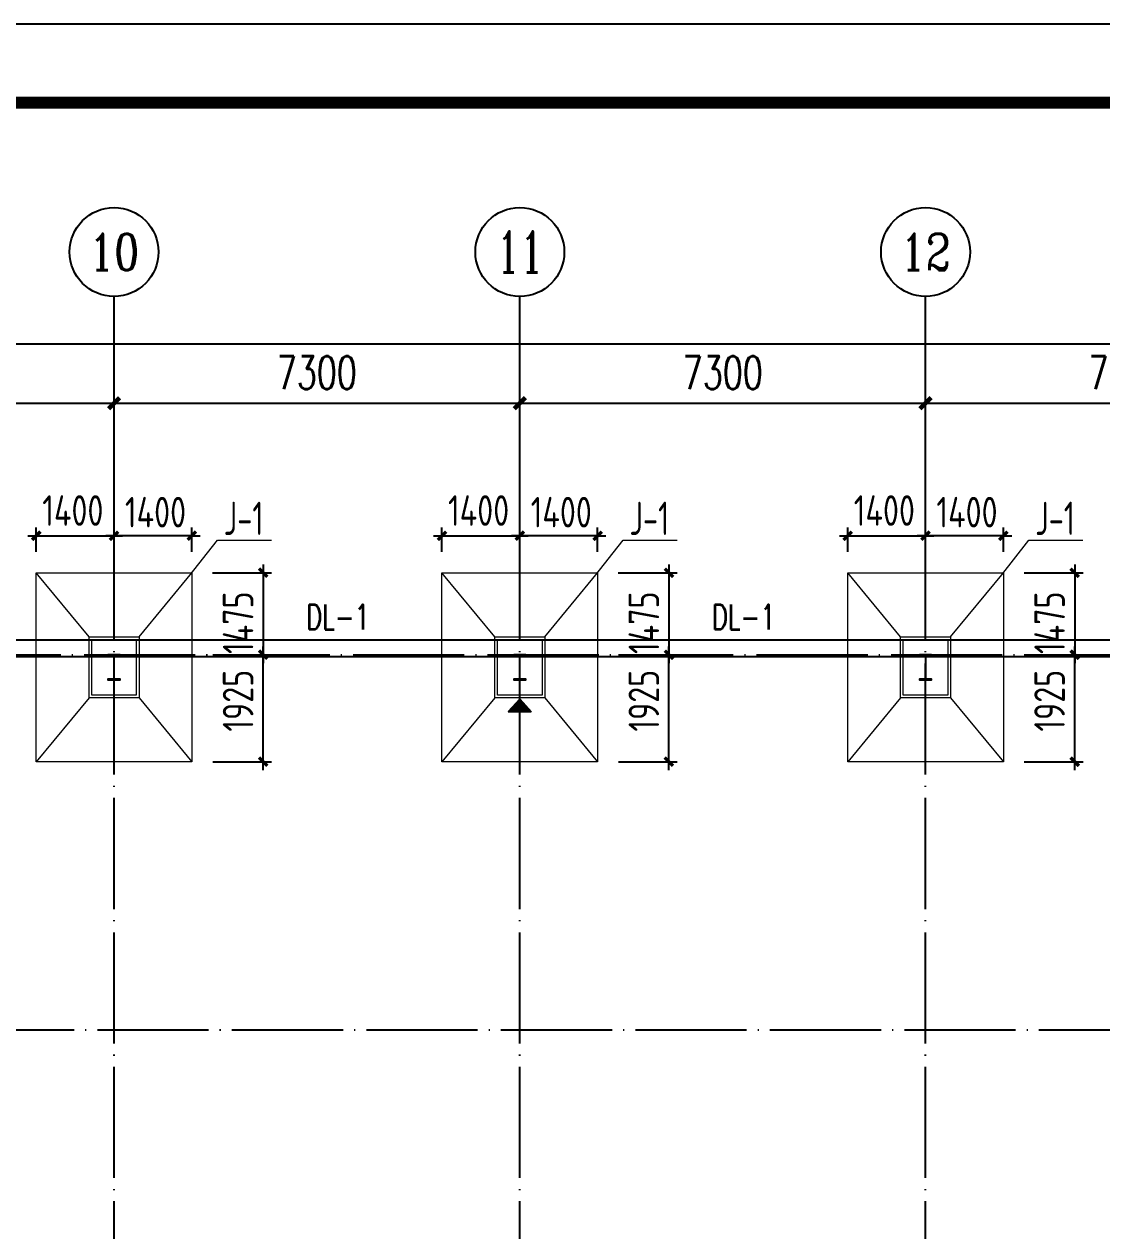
# Model space of a CAD drawing. Extents: x -89996 to 1006241, y -2176 to 440573.
# Drawn here: x 163325 to 182714, y 150876 to 172594 of the extents above; entities that cross this region are included whole.
import ezdxf
from ezdxf.enums import TextEntityAlignment as Align

# ---------------------------------------------------------------- set-up
doc = ezdxf.new("R2010")
doc.units = 0
doc.header["$LTSCALE"] = 1000
doc.header["$MEASUREMENT"] = 0
doc.linetypes.add('DOTE', pattern=[2.42, 2, -0.2, 0.02, -0.2])
for name, color, linetype in [('AXIS', 3, 'Continuous'), ('AXIS_TEXT', 7, 'Continuous'), ('DOTE', 1, 'DOTE'), ('GZ', 50, 'Continuous'), ('PUB_TITLE', 4, 'Continuous'), ('WALL', 9, 'Continuous'), ('图层7', 7, 'Continuous'), ('承台', 2, 'Continuous'), ('文字', 7, 'Continuous')]:
    doc.layers.add(name, color=color, linetype=linetype)
for name, color, linetype, lineweight in [('BASE_SING', 7, 'Continuous', 0), ('BASE_SING_DIM', 3, 'Continuous', 0), ('BASE_SING_NUM', 7, 'Continuous', 0)]:
    doc.layers.add(name, color=color, linetype=linetype, lineweight=lineweight)
doc.styles.add('_TCH_AXIS', font='COMPLEX', dxfattribs={"bigfont": 'GBCBIG'})
doc.styles.add('_TCH_DIM_T3', font='SIMPLEX', dxfattribs={"width": 0.705882, "bigfont": 'GBCBIG'})
doc.styles.add('COMPLEX', font='COMPLEX')
doc.styles.add('TSSD_Dimension', font='Tssdeng.shx', dxfattribs={"width": 0.8, "bigfont": 'hztxt.shx'})
doc.dimstyles.new('_TCH_ARCH&&200', dxfattribs={"dimtxt": 595, "dimasz": 200, "dimexe": 500, "dimexo": 600, "dimgap": 252.5, "dimtad": 1, "dimdec": 0, "dimzin": 0, "dimdsep": 46, "dimtxsty": '_TCH_DIM_T3', "dimblk": 'ARCHTICK', "dimcen": 0.09, "dimclrt": 7, "dimazin": 2, "dimtfac": 1, "dimtdec": 0, "dimtix": 1, "dimtmove": 2, "dimatfit": 3, "dimfxl": 0, "dimtolj": 1, "dimtzin": 0, "dimarcsym": 0})
doc.dimstyles.new('TCH-200-1', dxfattribs={"dimtxt": 595, "dimasz": 200, "dimexe": 500, "dimexo": 600, "dimgap": 252.5, "dimtad": 1, "dimdec": 0, "dimzin": 0, "dimdsep": 46, "dimtxsty": '_TCH_DIM_T3', "dimblk": 'ARCHTICK', "dimcen": 0.09, "dimclrd": 3, "dimclre": 3, "dimclrt": 7, "dimazin": 2, "dimtfac": 1, "dimtdec": 0, "dimtix": 1, "dimtmove": 2, "dimatfit": 3, "dimfxl": 0, "dimtolj": 1, "dimtzin": 0, "dimarcsym": 0})
doc.dimstyles.new('TSSD_150_150', dxfattribs={"dimtxt": 550, "dimasz": 150, "dimexe": 150, "dimexo": 375, "dimgap": 150, "dimtad": 1, "dimdec": 0, "dimzin": 0, "dimdsep": 46, "dimtxsty": 'TSSD_Dimension', "dimblk": 'ARCHTICK', "dimcen": 0, "dimdle": 150, "dimclrd": 256, "dimclre": 256, "dimclrt": 7, "dimadec": 0, "dimazin": 0, "dimtfac": 1, "dimtdec": 0, "dimtix": 1, "dimtmove": 2, "dimatfit": 3, "dimfxl": 0, "dimtolj": 1, "dimtzin": 0, "dimarcsym": 0})

# ---------------------------------------------------------------- blocks, each defined once
blk = doc.blocks.new('_AXISO')
blk.add_circle((0, 0), 0.5)
at = {"layer": 'AXIS_TEXT', "style": 'COMPLEX', "width": 1.041667}
blk.add_attdef('A', text='', height=0.56, dxfattribs=at).set_placement((-0.25, -0.28), (0.25, -0.28), align=Align.FIT)
blk = doc.blocks.new('_ArchTick')
at = {"color": 0, "linetype": 'ByBlock', "const_width": 0.4}
blk.add_lwpolyline([(-0.5, -0.5), (0.5, 0.5)], dxfattribs=at)
blk = doc.blocks.new('*D3026')
at = {"layer": 'AXIS', "color": 0, "lineweight": -2, "transparency": 16777216}
for p, q in [((53740, 42427), (53740, 45877)), ((61040, 42427), (61040, 45877)), ((53740, 45377), (61040, 45377))]:
    blk.add_line(p, q, dxfattribs=at)
at = {"layer": 'Defpoints', "color": 0, "transparency": 16777216}
for p in [(61040, 45377), (53740, 41827), (61040, 41827)]:
    blk.add_point(p, dxfattribs=at)
at = {"layer": 'AXIS', "color": 0, "lineweight": -2, "transparency": 16777216, "xscale": 200, "yscale": 200, "zscale": 200, "rotation": 180}
blk.add_blockref('_ArchTick', (53740, 45377), dxfattribs=at)
at = {"layer": 'AXIS', "color": 0, "lineweight": -2, "transparency": 16777216, "xscale": 200, "yscale": 200, "zscale": 200}
blk.add_blockref('_ArchTick', (61040, 45377), dxfattribs=at)
at = {"layer": 'AXIS', "color": 7, "transparency": 16777216, "insert": (57390, 45927), "char_height": 595, "attachment_point": 5, "style": '_TCH_DIM_T3'}
blk.add_mtext('\\A1;7300', dxfattribs=at)
blk = doc.blocks.new('*D3027')
at = {"layer": 'AXIS', "color": 0, "lineweight": -2, "transparency": 16777216}
for p, q in [((61040, 42427), (61040, 45877)), ((68340, 42427), (68340, 45877)), ((61040, 45377), (68340, 45377))]:
    blk.add_line(p, q, dxfattribs=at)
at = {"layer": 'Defpoints', "color": 0, "transparency": 16777216}
for p in [(68340, 45377), (61040, 41827), (68340, 41827)]:
    blk.add_point(p, dxfattribs=at)
at = {"layer": 'AXIS', "color": 0, "lineweight": -2, "transparency": 16777216, "xscale": 200, "yscale": 200, "zscale": 200, "rotation": 180}
blk.add_blockref('_ArchTick', (61040, 45377), dxfattribs=at)
at = {"layer": 'AXIS', "color": 0, "lineweight": -2, "transparency": 16777216, "xscale": 200, "yscale": 200, "zscale": 200}
blk.add_blockref('_ArchTick', (68340, 45377), dxfattribs=at)
at = {"layer": 'AXIS', "color": 7, "transparency": 16777216, "insert": (64690, 45927), "char_height": 595, "attachment_point": 5, "style": '_TCH_DIM_T3'}
blk.add_mtext('\\A1;7300', dxfattribs=at)
blk = doc.blocks.new('*D3028')
at = {"layer": 'AXIS', "color": 0, "lineweight": -2, "transparency": 16777216}
for p, q in [((68340, 42427), (68340, 45877)), ((75640, 42427), (75640, 45877)), ((68340, 45377), (75640, 45377))]:
    blk.add_line(p, q, dxfattribs=at)
at = {"layer": 'Defpoints', "color": 0, "transparency": 16777216}
for p in [(75640, 45377), (68340, 41827), (75640, 41827)]:
    blk.add_point(p, dxfattribs=at)
at = {"layer": 'AXIS', "color": 0, "lineweight": -2, "transparency": 16777216, "xscale": 200, "yscale": 200, "zscale": 200, "rotation": 180}
blk.add_blockref('_ArchTick', (68340, 45377), dxfattribs=at)
at = {"layer": 'AXIS', "color": 0, "lineweight": -2, "transparency": 16777216, "xscale": 200, "yscale": 200, "zscale": 200}
blk.add_blockref('_ArchTick', (75640, 45377), dxfattribs=at)
at = {"layer": 'AXIS', "color": 7, "transparency": 16777216, "insert": (71990, 45927), "char_height": 595, "attachment_point": 5, "style": '_TCH_DIM_T3'}
blk.add_mtext('\\A1;7300', dxfattribs=at)
blk = doc.blocks.new('*D3029')
at = {"layer": 'AXIS', "color": 0, "lineweight": -2, "transparency": 16777216}
for p, q in [((75640, 42427), (75640, 45877)), ((82940, 42427), (82940, 45877)), ((75640, 45377), (82940, 45377))]:
    blk.add_line(p, q, dxfattribs=at)
at = {"layer": 'Defpoints', "color": 0, "transparency": 16777216}
for p in [(82940, 45377), (75640, 41827), (82940, 41827)]:
    blk.add_point(p, dxfattribs=at)
at = {"layer": 'AXIS', "color": 0, "lineweight": -2, "transparency": 16777216, "xscale": 200, "yscale": 200, "zscale": 200, "rotation": 180}
blk.add_blockref('_ArchTick', (75640, 45377), dxfattribs=at)
at = {"layer": 'AXIS', "color": 0, "lineweight": -2, "transparency": 16777216, "xscale": 200, "yscale": 200, "zscale": 200}
blk.add_blockref('_ArchTick', (82940, 45377), dxfattribs=at)
at = {"layer": 'AXIS', "color": 7, "transparency": 16777216, "insert": (79290, 45927), "char_height": 595, "attachment_point": 5, "style": '_TCH_DIM_T3'}
blk.add_mtext('\\A1;7300', dxfattribs=at)
blk = doc.blocks.new('*D283')
at = {"layer": 'Defpoints', "color": 0, "transparency": 16777216}
for p in [(114593, 166834), (193902, 161585), (114593, 161345)]:
    blk.add_point(p, dxfattribs=at)
at = {"layer": 'WALL', "color": 3, "lineweight": -2, "transparency": 16777216}
for p, q in [((114593, 161945), (114593, 167334)), ((193902, 162185), (193902, 167334)), ((193902, 166834), (114593, 166834))]:
    blk.add_line(p, q, dxfattribs=at)
at = {"layer": 'WALL', "color": 3, "lineweight": -2, "transparency": 16777216, "xscale": 200, "yscale": 200, "zscale": 200, "rotation": 180}
blk.add_blockref('_ArchTick', (114593, 166834), dxfattribs=at)
at = {"layer": 'WALL', "color": 3, "lineweight": -2, "transparency": 16777216, "xscale": 200, "yscale": 200, "zscale": 200}
blk.add_blockref('_ArchTick', (193902, 166834), dxfattribs=at)
at = {"layer": 'WALL', "color": 7, "transparency": 16777216, "insert": (154247, 167384), "char_height": 595, "attachment_point": 5, "style": '_TCH_DIM_T3'}
blk.add_mtext('\\A1;79310', dxfattribs=at)
blk = doc.blocks.new('*D1977')
at = {"layer": 'BASE_SING_DIM', "lineweight": -2, "transparency": 16777216}
for p, q in [((163542, 163095), (163542, 163536)), ((164942, 163095), (164942, 163536)), ((163392, 163386), (165092, 163386))]:
    blk.add_line(p, q, dxfattribs=at)
at = {"layer": 'Defpoints', "color": 0, "transparency": 16777216}
for p in [(164942, 163386), (163542, 162720), (164942, 162720)]:
    blk.add_point(p, dxfattribs=at)
at = {"layer": 'BASE_SING_DIM', "lineweight": -2, "transparency": 16777216, "xscale": 150, "yscale": 150, "zscale": 150, "rotation": 180}
blk.add_blockref('_ArchTick', (163542, 163386), dxfattribs=at)
at = {"layer": 'BASE_SING_DIM', "lineweight": -2, "transparency": 16777216, "xscale": 150, "yscale": 150, "zscale": 150}
blk.add_blockref('_ArchTick', (164942, 163386), dxfattribs=at)
at = {"layer": 'BASE_SING_DIM', "color": 7, "transparency": 16777216, "insert": (164201, 163840), "char_height": 550, "attachment_point": 5, "style": 'TSSD_Dimension'}
blk.add_mtext('\\A1;1400', dxfattribs=at)
blk = doc.blocks.new('*D1978')
at = {"layer": 'BASE_SING_DIM', "lineweight": -2, "transparency": 16777216}
for p, q in [((164942, 163095), (164942, 163536)), ((166342, 163095), (166342, 163536)), ((164942, 163386), (164792, 163386)), ((166342, 163386), (164942, 163386)), ((166342, 163386), (166492, 163386))]:
    blk.add_line(p, q, dxfattribs=at)
at = {"layer": 'Defpoints', "color": 0, "transparency": 16777216}
for p in [(164942, 163386), (164942, 162720), (166342, 162720)]:
    blk.add_point(p, dxfattribs=at)
at = {"layer": 'BASE_SING_DIM', "lineweight": -2, "transparency": 16777216, "xscale": 150, "yscale": 150, "zscale": 150}
blk.add_blockref('_ArchTick', (164942, 163386), dxfattribs=at)
at = {"layer": 'BASE_SING_DIM', "lineweight": -2, "transparency": 16777216, "xscale": 150, "yscale": 150, "zscale": 150, "rotation": 180}
blk.add_blockref('_ArchTick', (166342, 163386), dxfattribs=at)
at = {"layer": 'BASE_SING_DIM', "color": 7, "transparency": 16777216, "insert": (165688, 163811), "char_height": 550, "attachment_point": 5, "style": 'TSSD_Dimension'}
blk.add_mtext('\\A1;1400', dxfattribs=at)
blk = doc.blocks.new('*D1979')
at = {"layer": 'BASE_SING_DIM', "lineweight": -2, "transparency": 16777216}
for p, q in [((166715, 162720), (167776, 162720)), ((167626, 162870), (167626, 161095)), ((166717, 161245), (167776, 161245))]:
    blk.add_line(p, q, dxfattribs=at)
at = {"layer": 'Defpoints', "color": 0, "transparency": 16777216}
for p in [(166340, 162720), (166342, 161245), (167626, 161245)]:
    blk.add_point(p, dxfattribs=at)
at = {"layer": 'BASE_SING_DIM', "lineweight": -2, "transparency": 16777216, "xscale": 150, "yscale": 150, "zscale": 150}
for p, rotation in [((167626, 162720), 90), ((167626, 161245), 270)]:
    blk.add_blockref('_ArchTick', p, dxfattribs=dict(at, rotation=rotation))
at = {"layer": 'BASE_SING_DIM', "color": 7, "transparency": 16777216, "insert": (167174, 161820), "char_height": 550, "attachment_point": 5, "rotation": 90, "style": 'TSSD_Dimension'}
blk.add_mtext('\\A1;1475', dxfattribs=at)
blk = doc.blocks.new('*D1980')
at = {"layer": 'BASE_SING_DIM', "lineweight": -2, "transparency": 16777216}
for p, q in [((167626, 159170), (167626, 161395)), ((166717, 161245), (167776, 161245)), ((166717, 159320), (167776, 159320))]:
    blk.add_line(p, q, dxfattribs=at)
at = {"layer": 'Defpoints', "color": 0, "transparency": 16777216}
for p in [(166342, 161245), (167626, 161245), (166342, 159320)]:
    blk.add_point(p, dxfattribs=at)
at = {"layer": 'BASE_SING_DIM', "lineweight": -2, "transparency": 16777216, "xscale": 150, "yscale": 150, "zscale": 150}
for p, rotation in [((167626, 161245), 90), ((167626, 159320), 270)]:
    blk.add_blockref('_ArchTick', p, dxfattribs=dict(at, rotation=rotation))
at = {"layer": 'BASE_SING_DIM', "color": 7, "transparency": 16777216, "insert": (167174, 160417), "char_height": 550, "attachment_point": 5, "rotation": 90, "style": 'TSSD_Dimension'}
blk.add_mtext('\\A1;1925', dxfattribs=at)
blk = doc.blocks.new('*D1989')
at = {"layer": 'BASE_SING_DIM', "lineweight": -2, "transparency": 16777216}
for p, q in [((170842, 163095), (170842, 163536)), ((172242, 163095), (172242, 163536)), ((170692, 163386), (172392, 163386))]:
    blk.add_line(p, q, dxfattribs=at)
at = {"layer": 'Defpoints', "color": 0, "transparency": 16777216}
for p in [(172242, 163386), (170842, 162720), (172242, 162720)]:
    blk.add_point(p, dxfattribs=at)
at = {"layer": 'BASE_SING_DIM', "lineweight": -2, "transparency": 16777216, "xscale": 150, "yscale": 150, "zscale": 150, "rotation": 180}
blk.add_blockref('_ArchTick', (170842, 163386), dxfattribs=at)
at = {"layer": 'BASE_SING_DIM', "lineweight": -2, "transparency": 16777216, "xscale": 150, "yscale": 150, "zscale": 150}
blk.add_blockref('_ArchTick', (172242, 163386), dxfattribs=at)
at = {"layer": 'BASE_SING_DIM', "color": 7, "transparency": 16777216, "insert": (171501, 163840), "char_height": 550, "attachment_point": 5, "style": 'TSSD_Dimension'}
blk.add_mtext('\\A1;1400', dxfattribs=at)
blk = doc.blocks.new('*D1990')
at = {"layer": 'BASE_SING_DIM', "lineweight": -2, "transparency": 16777216}
for p, q in [((172242, 163095), (172242, 163536)), ((173642, 163095), (173642, 163536)), ((172242, 163386), (172092, 163386)), ((173642, 163386), (172242, 163386)), ((173642, 163386), (173792, 163386))]:
    blk.add_line(p, q, dxfattribs=at)
at = {"layer": 'Defpoints', "color": 0, "transparency": 16777216}
for p in [(172242, 163386), (172242, 162720), (173642, 162720)]:
    blk.add_point(p, dxfattribs=at)
at = {"layer": 'BASE_SING_DIM', "lineweight": -2, "transparency": 16777216, "xscale": 150, "yscale": 150, "zscale": 150}
blk.add_blockref('_ArchTick', (172242, 163386), dxfattribs=at)
at = {"layer": 'BASE_SING_DIM', "lineweight": -2, "transparency": 16777216, "xscale": 150, "yscale": 150, "zscale": 150, "rotation": 180}
blk.add_blockref('_ArchTick', (173642, 163386), dxfattribs=at)
at = {"layer": 'BASE_SING_DIM', "color": 7, "transparency": 16777216, "insert": (172988, 163811), "char_height": 550, "attachment_point": 5, "style": 'TSSD_Dimension'}
blk.add_mtext('\\A1;1400', dxfattribs=at)
blk = doc.blocks.new('*D1991')
at = {"layer": 'BASE_SING_DIM', "lineweight": -2, "transparency": 16777216}
for p, q in [((174015, 162720), (175076, 162720)), ((174926, 162870), (174926, 161095)), ((174017, 161245), (175076, 161245))]:
    blk.add_line(p, q, dxfattribs=at)
at = {"layer": 'Defpoints', "color": 0, "transparency": 16777216}
for p in [(173640, 162720), (173642, 161245), (174926, 161245)]:
    blk.add_point(p, dxfattribs=at)
at = {"layer": 'BASE_SING_DIM', "lineweight": -2, "transparency": 16777216, "xscale": 150, "yscale": 150, "zscale": 150}
for p, rotation in [((174926, 162720), 90), ((174926, 161245), 270)]:
    blk.add_blockref('_ArchTick', p, dxfattribs=dict(at, rotation=rotation))
at = {"layer": 'BASE_SING_DIM', "color": 7, "transparency": 16777216, "insert": (174474, 161820), "char_height": 550, "attachment_point": 5, "rotation": 90, "style": 'TSSD_Dimension'}
blk.add_mtext('\\A1;1475', dxfattribs=at)
blk = doc.blocks.new('*D1992')
at = {"layer": 'BASE_SING_DIM', "lineweight": -2, "transparency": 16777216}
for p, q in [((174926, 159170), (174926, 161395)), ((174017, 161245), (175076, 161245)), ((174017, 159320), (175076, 159320))]:
    blk.add_line(p, q, dxfattribs=at)
at = {"layer": 'Defpoints', "color": 0, "transparency": 16777216}
for p in [(173642, 161245), (174926, 161245), (173642, 159320)]:
    blk.add_point(p, dxfattribs=at)
at = {"layer": 'BASE_SING_DIM', "lineweight": -2, "transparency": 16777216, "xscale": 150, "yscale": 150, "zscale": 150}
for p, rotation in [((174926, 161245), 90), ((174926, 159320), 270)]:
    blk.add_blockref('_ArchTick', p, dxfattribs=dict(at, rotation=rotation))
at = {"layer": 'BASE_SING_DIM', "color": 7, "transparency": 16777216, "insert": (174474, 160417), "char_height": 550, "attachment_point": 5, "rotation": 90, "style": 'TSSD_Dimension'}
blk.add_mtext('\\A1;1925', dxfattribs=at)
blk = doc.blocks.new('A$C76F062D1')
h = blk.add_hatch()
h.set_pattern_fill('ANSI31', color=1, scale=100, style=0)
h.set_pattern_definition([(45, (-710327.512, 495150.682), (-8.83883476, 8.83883476), [])])
h.paths.add_polyline_path([(0, 250), (231, 0), (462, 250)])
at = {"color": 7}
for p, q in [((0, 250), (462, 250)), ((231, 0), (0, 250)), ((231, 0), (462, 250))]:
    blk.add_line(p, q, dxfattribs=at)
blk = doc.blocks.new('*D2001')
at = {"layer": 'BASE_SING_DIM', "lineweight": -2, "transparency": 16777216}
for p, q in [((178142, 163095), (178142, 163536)), ((179542, 163095), (179542, 163536)), ((177992, 163386), (179692, 163386))]:
    blk.add_line(p, q, dxfattribs=at)
at = {"layer": 'Defpoints', "color": 0, "transparency": 16777216}
for p in [(179542, 163386), (178142, 162720), (179542, 162720)]:
    blk.add_point(p, dxfattribs=at)
at = {"layer": 'BASE_SING_DIM', "lineweight": -2, "transparency": 16777216, "xscale": 150, "yscale": 150, "zscale": 150, "rotation": 180}
blk.add_blockref('_ArchTick', (178142, 163386), dxfattribs=at)
at = {"layer": 'BASE_SING_DIM', "lineweight": -2, "transparency": 16777216, "xscale": 150, "yscale": 150, "zscale": 150}
blk.add_blockref('_ArchTick', (179542, 163386), dxfattribs=at)
at = {"layer": 'BASE_SING_DIM', "color": 7, "transparency": 16777216, "insert": (178801, 163840), "char_height": 550, "attachment_point": 5, "style": 'TSSD_Dimension'}
blk.add_mtext('\\A1;1400', dxfattribs=at)
blk = doc.blocks.new('*D2002')
at = {"layer": 'BASE_SING_DIM', "lineweight": -2, "transparency": 16777216}
for p, q in [((179542, 163095), (179542, 163536)), ((180942, 163095), (180942, 163536)), ((179542, 163386), (179392, 163386)), ((180942, 163386), (179542, 163386)), ((180942, 163386), (181092, 163386))]:
    blk.add_line(p, q, dxfattribs=at)
at = {"layer": 'Defpoints', "color": 0, "transparency": 16777216}
for p in [(179542, 163386), (179542, 162720), (180942, 162720)]:
    blk.add_point(p, dxfattribs=at)
at = {"layer": 'BASE_SING_DIM', "lineweight": -2, "transparency": 16777216, "xscale": 150, "yscale": 150, "zscale": 150}
blk.add_blockref('_ArchTick', (179542, 163386), dxfattribs=at)
at = {"layer": 'BASE_SING_DIM', "lineweight": -2, "transparency": 16777216, "xscale": 150, "yscale": 150, "zscale": 150, "rotation": 180}
blk.add_blockref('_ArchTick', (180942, 163386), dxfattribs=at)
at = {"layer": 'BASE_SING_DIM', "color": 7, "transparency": 16777216, "insert": (180288, 163811), "char_height": 550, "attachment_point": 5, "style": 'TSSD_Dimension'}
blk.add_mtext('\\A1;1400', dxfattribs=at)
blk = doc.blocks.new('*D2003')
at = {"layer": 'BASE_SING_DIM', "lineweight": -2, "transparency": 16777216}
for p, q in [((181315, 162720), (182376, 162720)), ((182226, 162870), (182226, 161095)), ((181317, 161245), (182376, 161245))]:
    blk.add_line(p, q, dxfattribs=at)
at = {"layer": 'Defpoints', "color": 0, "transparency": 16777216}
for p in [(180940, 162720), (180942, 161245), (182226, 161245)]:
    blk.add_point(p, dxfattribs=at)
at = {"layer": 'BASE_SING_DIM', "lineweight": -2, "transparency": 16777216, "xscale": 150, "yscale": 150, "zscale": 150}
for p, rotation in [((182226, 162720), 90), ((182226, 161245), 270)]:
    blk.add_blockref('_ArchTick', p, dxfattribs=dict(at, rotation=rotation))
at = {"layer": 'BASE_SING_DIM', "color": 7, "transparency": 16777216, "insert": (181774, 161820), "char_height": 550, "attachment_point": 5, "rotation": 90, "style": 'TSSD_Dimension'}
blk.add_mtext('\\A1;1475', dxfattribs=at)
blk = doc.blocks.new('*D2004')
at = {"layer": 'BASE_SING_DIM', "lineweight": -2, "transparency": 16777216}
for p, q in [((182226, 159170), (182226, 161395)), ((181317, 161245), (182376, 161245)), ((181317, 159320), (182376, 159320))]:
    blk.add_line(p, q, dxfattribs=at)
at = {"layer": 'Defpoints', "color": 0, "transparency": 16777216}
for p in [(180942, 161245), (182226, 161245), (180942, 159320)]:
    blk.add_point(p, dxfattribs=at)
at = {"layer": 'BASE_SING_DIM', "lineweight": -2, "transparency": 16777216, "xscale": 150, "yscale": 150, "zscale": 150}
for p, rotation in [((182226, 161245), 90), ((182226, 159320), 270)]:
    blk.add_blockref('_ArchTick', p, dxfattribs=dict(at, rotation=rotation))
at = {"layer": 'BASE_SING_DIM', "color": 7, "transparency": 16777216, "insert": (181774, 160417), "char_height": 550, "attachment_point": 5, "rotation": 90, "style": 'TSSD_Dimension'}
blk.add_mtext('\\A1;1925', dxfattribs=at)
blk = doc.blocks.new('A$C3A647AB8')
at = {"layer": 'AXIS'}
for p, q in [((61040, 41826.8), (61040, 47298.2)), ((68340, 41826.8), (68340, 47298.2)), ((75640, 41826.8), (75640, 47298.2))]:
    blk.add_line(p, q, dxfattribs=at)
at = {"layer": 'DOTE'}
for p, q in [((61040, -26.8), (61040, 41826.8)), ((68340, -26.8), (68340, 41826.8)), ((75640, -26.8), (75640, 41826.8)), ((0, 40850), (91000, 40850)), ((240, 34100), (91240, 34100))]:
    blk.add_line(p, q, dxfattribs=at)
at = {"layer": 'GZ'}
for points in [[(61150, 40850), (60930, 40850), (60930, 40840), (61033.1, 40840), (61037, 40835), (61037, 40414.6), (61033.1, 40410), (60930, 40410), (60930, 40400), (61150, 40400), (61150, 40410), (61047, 40410), (61043, 40414.5), (61043, 40835), (61047, 40840), (61150, 40840), (61150, 40850)], [(68450, 40850), (68230, 40850), (68230, 40840), (68333.1, 40840), (68337, 40835), (68337, 40414.6), (68333.1, 40410), (68230, 40410), (68230, 40400), (68450, 40400), (68450, 40410), (68347, 40410), (68343, 40414.5), (68343, 40835), (68347, 40840), (68450, 40840), (68450, 40850)], [(75750, 40850), (75530, 40850), (75530, 40840), (75633.1, 40840), (75637, 40835), (75637, 40414.6), (75633.1, 40410), (75530, 40410), (75530, 40400), (75750, 40400), (75750, 40410), (75647, 40410), (75643, 40414.5), (75643, 40835), (75647, 40840), (75750, 40840), (75750, 40850)]]:
    blk.add_lwpolyline(points, close=True, dxfattribs=at)
at = {"layer": 'AXIS'}
ref = blk.add_blockref('_AXISO', (61040, 48098.2), dxfattribs=dict(at, xscale=1600, yscale=1600, zscale=1600))
ref.add_attrib('A', '10', dxfattribs={"layer": 'AXIS_TEXT', "height": 656.89, "style": '_TCH_AXIS'}).set_placement((60586.4, 47769.8), (61493.6, 47769.8), align=Align.FIT)
ref = blk.add_blockref('_AXISO', (68340, 48098.2), dxfattribs=dict(at, xscale=1600, yscale=1600, zscale=1600))
ref.add_attrib('A', '11', dxfattribs={"layer": 'AXIS_TEXT', "height": 737.53, "style": '_TCH_AXIS'}).set_placement((67918.6, 47729.4), (68761.4, 47729.4), align=Align.FIT)
ref = blk.add_blockref('_AXISO', (75640, 48098.2), dxfattribs=dict(at, xscale=1600, yscale=1600, zscale=1600))
ref.add_attrib('A', '12', dxfattribs={"layer": 'AXIS_TEXT', "height": 656.89, "style": '_TCH_AXIS'}).set_placement((75186.4, 47769.8), (76093.6, 47769.8), align=Align.FIT)
for p1, p2, picture, middle in [((53740, 41826.8), (61040, 41826.8), '*D3026', (57390, 45926.8)), ((61040, 41826.8), (68340, 41826.8), '*D3027', (64690, 45926.8)), ((68340, 41826.8), (75640, 41826.8), '*D3028', (71990, 45926.8)), ((75640, 41826.8), (82940, 41826.8), '*D3029', (79290, 45926.8))]:
    dim = blk.add_aligned_dim(p1=p1, p2=p2, distance=3550, dimstyle='_TCH_ARCH&&200', dxfattribs=at)
    dim.commit()
    dim.dimension.update_dxf_attribs({"geometry": picture, "text_midpoint": middle})

msp = doc.modelspace()

# ---------------------------------------------------------------- linework, layer by layer
for points in [[(105112.37, 161514.67), (194172.37, 161514.67), (194172.37, 121364.92), (105112.37, 121364.92)], [(105412.37, 161214.67), (193872.37, 161214.67), (193872.37, 121664.92), (105412.37, 121664.92)]]:
    msp.add_lwpolyline(points, close=True)
at = {"layer": 'BASE_SING'}
for p, q in [((164492.37, 161569.54), (163542.37, 162719.67)), ((165392.37, 161569.54), (166342.37, 162719.67)), ((171792.37, 161569.54), (170842.37, 162719.67)), ((172692.37, 161569.54), (173642.37, 162719.67)), ((179092.37, 161569.54), (178142.37, 162719.67)), ((179992.37, 161569.54), (180942.37, 162719.67)), ((164492.37, 160469.8), (163542.37, 159319.67)), ((165392.37, 160469.8), (166342.37, 159319.67)), ((171792.37, 160469.8), (170842.37, 159319.67)), ((172692.37, 160469.8), (173642.37, 159319.67)), ((179092.37, 160469.8), (178142.37, 159319.67)), ((179992.37, 160469.8), (180942.37, 159319.67))]:
    msp.add_line(p, q, dxfattribs=at)
for points in [[(163542.37, 159319.67), (163542.37, 162719.67), (166342.37, 162719.67), (166342.37, 159319.67)], [(170842.37, 159319.67), (170842.37, 162719.67), (173642.37, 162719.67), (173642.37, 159319.67)], [(178142.37, 159319.67), (178142.37, 162719.67), (180942.37, 162719.67), (180942.37, 159319.67)], [(165392.37, 160469.8), (164492.37, 160469.8), (164492.37, 161569.54), (165392.37, 161569.54)], [(165342.37, 160519.8), (164542.37, 160519.8), (164542.37, 161519.54), (165342.37, 161519.54)], [(172692.37, 160469.8), (171792.37, 160469.8), (171792.37, 161569.54), (172692.37, 161569.54)], [(172642.37, 160519.8), (171842.37, 160519.8), (171842.37, 161519.54), (172642.37, 161519.54)], [(179992.37, 160469.8), (179092.37, 160469.8), (179092.37, 161569.54), (179992.37, 161569.54)], [(179942.37, 160519.8), (179142.37, 160519.8), (179142.37, 161519.54), (179942.37, 161519.54)]]:
    msp.add_lwpolyline(points, close=True, dxfattribs=at)
at = {"layer": 'BASE_SING_NUM'}
for p, q in [((166289.13, 162655.21), (166801.76, 163306.16)), ((166801.76, 163306.16), (167772.29, 163306.16)), ((173589.13, 162655.21), (174101.76, 163306.16)), ((174101.76, 163306.16), (175072.29, 163306.16)), ((180889.13, 162655.21), (181401.76, 163306.16)), ((181401.76, 163306.16), (182372.29, 163306.16))]:
    msp.add_line(p, q, dxfattribs=at)
at = {"layer": 'PUB_TITLE'}
msp.add_lwpolyline([(90043.05, 88593.71), (238643.05, 88593.71), (238643.05, 172593.71), (90043.05, 172593.71)], close=True, dxfattribs=at)
at = {"layer": 'PUB_TITLE', "const_width": 212.12}
msp.add_lwpolyline([(93578.4, 90007.85), (93578.4, 171179.57), (237228.91, 171179.57), (237228.91, 90007.85)], close=True, dxfattribs=at)

# ---------------------------------------------------------------- block references
at = {"layer": 'WALL'}
msp.add_blockref('A$C3A647AB8', (103902.38, 120394.92), dxfattribs=at)
at = {"layer": '文字', "xscale": 0.8961615994339805, "yscale": 0.8961615994339805, "zscale": 0.8961615994339805, "rotation": 180}
msp.add_blockref('A$C76F062D1', (172449.17, 160443.28), dxfattribs=at)

# ---------------------------------------------------------------- texts
at = {"layer": '图层7', "style": 'TSSD_Dimension', "width": 0.7}
for p in [(166915.32, 163399.39), (174215.32, 163399.39), (181515.32, 163399.39)]:
    msp.add_text('J-1', height=600, dxfattribs=at).set_placement(p)
at = {"layer": '承台', "color": 7, "style": '_TCH_DIM_T3', "width": 0.705882}
for p in [(168397.9, 161701.16), (175697.9, 161701.16)]:
    msp.add_text('DL-1', height=450, dxfattribs=at).set_placement(p)

# ---------------------------------------------------------------- dimensions: what is measured, and where the dimension line sits
at = {"layer": 'BASE_SING_DIM'}
for base, p1, p2, picture, middle in [((164942.37, 163386.29), (163542.37, 162719.67), (164942.37, 162719.67), '*D1977', (164201.08, 163840.14)), ((172242.37, 163386.29), (170842.37, 162719.67), (172242.37, 162719.67), '*D1989', (171501.08, 163840.14)), ((179542.37, 163386.29), (178142.37, 162719.67), (179542.37, 162719.67), '*D2001', (178801.08, 163840.14))]:
    dim = msp.add_linear_dim(base=base, p1=p1, p2=p2, dimstyle='TSSD_150_150', dxfattribs=at)
    dim.commit()
    dim.dimension.update_dxf_attribs({"geometry": picture, "text_midpoint": middle, "dimtype": 128})
for base, p1, p2, angle, picture, middle in [((164942.37, 163386.29), (166342.37, 162719.67), (164942.37, 162719.67), 180, '*D1978', (165687.91, 163810.81)), ((172242.37, 163386.29), (173642.37, 162719.67), (172242.37, 162719.67), 180, '*D1990', (172987.91, 163810.81)), ((179542.37, 163386.29), (180942.37, 162719.67), (179542.37, 162719.67), 180, '*D2002', (180287.91, 163810.81)), ((167626.48, 161244.92), (166339.89, 162719.67), (166342.37, 161244.92), 270, '*D1979', (167173.83, 161820.41)), ((174926.48, 161244.92), (173639.89, 162719.67), (173642.37, 161244.92), 270, '*D1991', (174473.83, 161820.41)), ((182226.48, 161244.92), (180939.89, 162719.67), (180942.37, 161244.92), 270, '*D2003', (181773.83, 161820.41)), ((167626.48, 161244.92), (166342.37, 159319.67), (166342.37, 161244.92), 90, '*D1980', (167173.83, 160417.33)), ((174926.48, 161244.92), (173642.37, 159319.67), (173642.37, 161244.92), 90, '*D1992', (174473.83, 160417.33)), ((182226.48, 161244.92), (180942.37, 159319.67), (180942.37, 161244.92), 90, '*D2004', (181773.83, 160417.33))]:
    dim = msp.add_linear_dim(base=base, p1=p1, p2=p2, angle=angle, dimstyle='TSSD_150_150', dxfattribs=at)
    dim.commit()
    dim.dimension.update_dxf_attribs({"geometry": picture, "text_midpoint": middle, "dimtype": 128})
at = {"layer": 'WALL'}
dim = msp.add_linear_dim(base=(114592.55, 166833.54), p1=(193902.37, 161584.92), p2=(114592.55, 161344.92), angle=180, dimstyle='TCH-200-1', dxfattribs=at)
dim.commit()
dim.dimension.update_dxf_attribs({"geometry": '*D283', "text_midpoint": (154247.46, 167383.54)})

doc.saveas('drawing.dxf')
